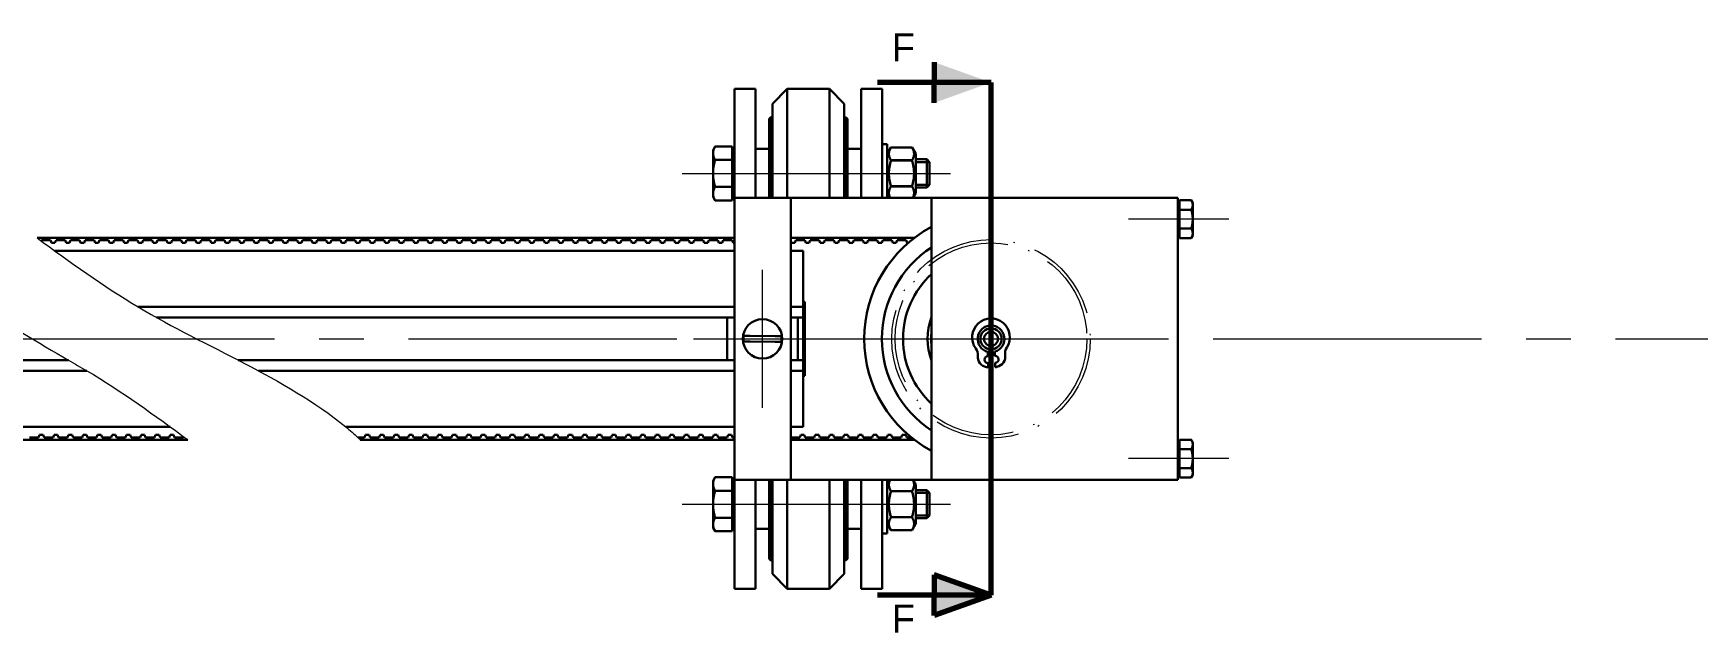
# Model space of a CAD drawing. Header units: millimetres. Extents: x 587 to 10361, y -8386 to 1488.
# Drawn here: x 7522.1 to 7640.3, y -6236.8 to -6194.2 of the extents above; entities that cross this region are included whole.
import ezdxf

# ---------------------------------------------------------------- set-up
doc = ezdxf.new("R2010")
doc.units = ezdxf.units.MM
doc.linetypes.add('ACAD_ISO10W100', pattern=[18, 12, -3, 0, -3])
doc.linetypes.add('CENTER2', pattern=[28.575, 19.05, -3.175, 3.175, -3.175])
for name, color, linetype, lineweight in [('Bgruba', 130, 'Continuous', 70), ('Cienka', 30, 'Continuous', 0), ('Gruba', 7, 'Continuous', 30), ('Przekrój', 50, 'Continuous', 15), ('Symetria', 210, 'ACAD_ISO10W100', 0), ('Widoczne (ISO)', 7, 'Continuous', 30), ('Wymiar', 3, 'Continuous', 20)]:
    doc.layers.add(name, color=color, linetype=linetype, lineweight=lineweight)

# ---------------------------------------------------------------- blocks, each defined once
blk = doc.blocks.new('*U382')
at = {"layer": 'Symetria', "color": 0, "linetype": 'CENTER2', "transparency": 16777216}
blk.add_line((-3.6, 0), (17.45, 0), dxfattribs=at)
blk = doc.blocks.new('*U383')
at = {"layer": 'Symetria', "color": 0, "linetype": 'CENTER2', "transparency": 16777216}
blk.add_line((-3.6, 0), (17.45, 0), dxfattribs=at)
blk = doc.blocks.new('*U398')
at = {"layer": 'Symetria', "color": 0, "linetype": 'CENTER2', "transparency": 16777216}
blk.add_line((3.562525, 0), (-3.562525, 0), dxfattribs=at)
blk = doc.blocks.new('*U399')
at = {"layer": 'Symetria', "color": 0, "linetype": 'CENTER2', "transparency": 16777216}
blk.add_line((3.562525, 0), (-3.562525, 0), dxfattribs=at)
blk = doc.blocks.new('*U401')
at = {"layer": 'Symetria', "color": 0, "linetype": 'CENTER2', "transparency": 16777216}
for p, q in [((0, 0.19), (0, 4.45)), ((-4.45, 0), (-0.19, 0)), ((0.19, 0), (4.45, 0)), ((0, -4.45), (0, -0.19))]:
    blk.add_line(p, q, dxfattribs=at)
at = {"layer": 'Symetria', "color": 0, "linetype": 'Continuous', "transparency": 16777216}
for p, q in [((-0.095, 0), (0.095, 0)), ((0, -0.095), (0, 0.095))]:
    blk.add_line(p, q, dxfattribs=at)
blk = doc.blocks.new('*U402')
at = {"layer": 'Symetria', "color": 0, "linetype": 'CENTER2', "transparency": 16777216}
for p, q in [((0, 0.28), (0, 4.9)), ((-4.9, 0), (-0.28, 0)), ((0.28, 0), (4.9, 0)), ((0, -4.9), (0, -0.28))]:
    blk.add_line(p, q, dxfattribs=at)
at = {"layer": 'Symetria', "color": 0, "linetype": 'Continuous', "transparency": 16777216}
for p, q in [((-0.14, 0), (0.14, 0)), ((0, -0.14), (0, 0.14))]:
    blk.add_line(p, q, dxfattribs=at)
blk = doc.blocks.new('*U403')
at = {"layer": 'Symetria', "color": 0, "linetype": 'CENTER2', "transparency": 16777216}
for p, q in [((0, 1.8), (0, 12.5)), ((-12.5, 0), (-1.8, 0)), ((1.8, 0), (12.5, 0)), ((0, -12.5), (0, -1.8))]:
    blk.add_line(p, q, dxfattribs=at)
at = {"layer": 'Symetria', "color": 0, "linetype": 'Continuous', "transparency": 16777216}
for p, q in [((-0.9, 0), (0.9, 0)), ((0, -0.9), (0, 0.9))]:
    blk.add_line(p, q, dxfattribs=at)
blk = doc.blocks.new('*U405')
at = {"layer": 'Symetria', "color": 0, "linetype": 'CENTER2', "transparency": 16777216}
blk.add_line((-61.11, 0), (305.38, 0), dxfattribs=at)

msp = doc.modelspace()

# ---------------------------------------------------------------- hatches: boundary and pattern name
at = {"layer": 'Bgruba'}
h = msp.add_hatch(color=256, dxfattribs=at)
h.dxf.hatch_style = 1
h.paths.add_polyline_path([(7586.089, -6199.171), (7589.621, -6197.907), (7589.621, -6197.728), (7586.089, -6197.728)])
h.paths.add_polyline_path([(7586.089, -6197.728), (7589.621, -6197.728), (7589.621, -6197.549), (7586.089, -6196.286)])
h.paths.add_polyline_path([(7589.621, -6197.728), (7590.121, -6197.728), (7589.621, -6197.549)])
h.paths.add_polyline_path([(7589.621, -6197.907), (7590.121, -6197.728), (7589.621, -6197.728)])
h = msp.add_hatch(color=256, dxfattribs=at)
h.dxf.hatch_style = 1
h.paths.add_polyline_path([(7586.089, -6235.568), (7589.621, -6234.304), (7589.621, -6234.125), (7586.089, -6234.125)])
h.paths.add_polyline_path([(7586.089, -6234.125), (7589.621, -6234.125), (7589.621, -6233.946), (7586.089, -6232.682)])
h.paths.add_polyline_path([(7589.621, -6234.125), (7590.121, -6234.125), (7589.621, -6233.946)])
h.paths.add_polyline_path([(7589.621, -6234.304), (7590.121, -6234.125), (7589.621, -6234.125)])

# ---------------------------------------------------------------- linework, layer by layer
for p, q in [((7586.089, -6196.286), (7586.089, -6197.728)), ((7590.121, -6197.728), (7582.056, -6197.728)), ((7586.089, -6199.171), (7586.089, -6197.728)), ((7590.121, -6234.125), (7590.121, -6197.728)), ((7590.121, -6234.125), (7586.089, -6232.682)), ((7586.089, -6232.682), (7586.089, -6234.125)), ((7590.121, -6234.125), (7582.056, -6234.125)), ((7590.121, -6234.125), (7586.089, -6235.568)), ((7586.089, -6235.568), (7586.089, -6234.125))]:
    msp.add_line(p, q, dxfattribs=at)
at = {"layer": 'Cienka'}
for p, q in [((7582.98, -6203.372), (7582.983, -6203.372)), ((7584.544, -6203.372), (7584.546, -6203.372)), ((7584.783, -6203.372), (7585.743, -6203.372)), ((7582.983, -6204.989), (7582.98, -6204.989)), ((7584.546, -6204.989), (7584.544, -6204.989)), ((7585.743, -6204.989), (7584.783, -6204.989)), ((7582.98, -6226.855), (7582.983, -6226.855)), ((7584.544, -6226.855), (7584.546, -6226.855)), ((7584.783, -6226.855), (7585.743, -6226.855)), ((7582.983, -6228.472), (7582.98, -6228.472)), ((7584.546, -6228.472), (7584.544, -6228.472)), ((7585.743, -6228.472), (7584.783, -6228.472))]:
    msp.add_line(p, q, dxfattribs=at)
at = {"layer": 'Gruba'}
for p, q in [((7571.892, -6198.185), (7571.892, -6205.927)), ((7571.892, -6198.185), (7573.392, -6198.185)), ((7573.392, -6198.185), (7573.392, -6205.927)), ((7574.592, -6199.235), (7575.642, -6198.185)), ((7575.642, -6198.185), (7578.642, -6198.185)), ((7575.642, -6205.927), (7575.642, -6198.185)), ((7579.692, -6199.235), (7578.642, -6198.185)), ((7578.642, -6205.927), (7578.642, -6198.185)), ((7580.892, -6198.185), (7580.892, -6205.927)), ((7580.892, -6198.185), (7582.392, -6198.185)), ((7582.392, -6198.185), (7582.392, -6205.927)), ((7574.592, -6205.927), (7574.592, -6199.235)), ((7579.692, -6205.927), (7579.692, -6199.235)), ((7574.367, -6200.31), (7574.492, -6200.185)), ((7574.367, -6205.927), (7574.367, -6200.31)), ((7574.592, -6200.185), (7574.492, -6200.185)), ((7574.492, -6205.927), (7574.492, -6200.185)), ((7579.692, -6200.185), (7579.792, -6200.185)), ((7579.917, -6200.31), (7579.792, -6200.185)), ((7579.792, -6205.927), (7579.792, -6200.185)), ((7579.917, -6205.927), (7579.917, -6200.31)), ((7573.392, -6202.435), (7574.367, -6202.435)), ((7574.367, -6205.927), (7574.367, -6202.435)), ((7579.917, -6202.435), (7580.892, -6202.435)), ((7582.392, -6202.111), (7582.743, -6202.111)), ((7582.743, -6202.111), (7582.743, -6204.185)), ((7582.743, -6202.8), (7583.012, -6202.336)), ((7582.743, -6202.8), (7583.012, -6202.336)), ((7582.743, -6202.8), (7582.743, -6202.8)), ((7582.743, -6205.56), (7582.743, -6202.8)), ((7584.513, -6202.333), (7583.013, -6202.333)), ((7584.513, -6202.333), (7583.013, -6202.333)), ((7584.783, -6202.8), (7584.515, -6202.336)), ((7584.783, -6202.8), (7584.515, -6202.336)), ((7584.783, -6205.56), (7584.783, -6202.8)), ((7584.783, -6202.8), (7584.783, -6205.56)), ((7584.513, -6203.252), (7583.013, -6203.252)), ((7584.513, -6203.261), (7583.013, -6203.261)), ((7584.783, -6203.18), (7585.552, -6203.18)), ((7584.783, -6203.18), (7585.552, -6203.18)), ((7585.743, -6203.372), (7584.783, -6203.372)), ((7585.743, -6203.372), (7585.552, -6203.18)), ((7585.743, -6203.372), (7585.552, -6203.18)), ((7585.552, -6203.18), (7585.552, -6205.18)), ((7585.743, -6204.989), (7585.743, -6203.372)), ((7585.743, -6203.372), (7585.743, -6204.989)), ((7582.743, -6205.927), (7582.743, -6204.185)), ((7584.513, -6205.099), (7583.013, -6205.099)), ((7584.513, -6205.109), (7583.013, -6205.109)), ((7584.783, -6204.989), (7585.743, -6204.989)), ((7584.783, -6205.18), (7585.552, -6205.18)), ((7585.552, -6205.18), (7584.783, -6205.18)), ((7585.743, -6204.989), (7585.552, -6205.18)), ((7585.743, -6204.989), (7585.552, -6205.18)), ((7571.892, -6205.927), (7575.892, -6205.927)), ((7571.892, -6205.927), (7571.892, -6225.927)), ((7575.892, -6205.927), (7585.892, -6205.927)), ((7575.892, -6225.927), (7575.892, -6205.927)), ((7582.743, -6205.56), (7582.955, -6205.927)), ((7582.743, -6205.56), (7582.955, -6205.927)), ((7582.743, -6205.57), (7582.743, -6205.57)), ((7584.783, -6205.56), (7584.572, -6205.927)), ((7584.783, -6205.56), (7584.572, -6205.927)), ((7585.892, -6225.927), (7585.892, -6205.927)), ((7603.392, -6205.927), (7585.892, -6205.927)), ((7603.392, -6225.927), (7603.392, -6205.927)), ((7571.892, -6208.759), (7522.363, -6208.758)), ((7584.677, -6208.76), (7575.892, -6208.76)), ((7522.659, -6208.975), (7522.681, -6208.915)), ((7522.681, -6208.915), (7523.322, -6208.915)), ((7523.322, -6208.915), (7523.394, -6209.113)), ((7523.394, -6209.113), (7523.639, -6209.113)), ((7523.626, -6209.677), (7571.892, -6209.677)), ((7523.639, -6209.113), (7523.711, -6208.915)), ((7523.711, -6208.915), (7524.352, -6208.915)), ((7524.352, -6208.915), (7524.424, -6209.113)), ((7524.424, -6209.113), (7524.67, -6209.113)), ((7524.67, -6209.113), (7524.741, -6208.915)), ((7524.741, -6208.915), (7525.383, -6208.915)), ((7525.383, -6208.915), (7525.454, -6209.113)), ((7525.454, -6209.113), (7525.7, -6209.113)), ((7525.7, -6209.113), (7525.772, -6208.915)), ((7525.772, -6208.915), (7526.413, -6208.915)), ((7526.413, -6208.915), (7526.485, -6209.113)), ((7526.485, -6209.113), (7526.73, -6209.113)), ((7526.73, -6209.113), (7526.802, -6208.915)), ((7526.802, -6208.915), (7527.443, -6208.915)), ((7527.443, -6208.915), (7527.515, -6209.113)), ((7527.515, -6209.113), (7527.76, -6209.113)), ((7527.76, -6209.113), (7527.832, -6208.915)), ((7527.832, -6208.915), (7528.473, -6208.915)), ((7528.473, -6208.915), (7528.545, -6209.113)), ((7528.545, -6209.113), (7528.79, -6209.113)), ((7528.79, -6209.113), (7528.862, -6208.915)), ((7528.862, -6208.915), (7529.503, -6208.915)), ((7529.503, -6208.915), (7529.575, -6209.113)), ((7529.575, -6209.113), (7529.82, -6209.113)), ((7529.82, -6209.113), (7529.892, -6208.915)), ((7529.892, -6208.915), (7530.534, -6208.915)), ((7530.534, -6208.915), (7530.605, -6209.113)), ((7530.605, -6209.113), (7530.851, -6209.113)), ((7530.851, -6209.113), (7530.923, -6208.915)), ((7530.923, -6208.915), (7531.564, -6208.915)), ((7531.564, -6208.915), (7531.636, -6209.113)), ((7531.636, -6209.113), (7531.881, -6209.113)), ((7531.881, -6209.113), (7531.953, -6208.915)), ((7531.953, -6208.915), (7532.594, -6208.915)), ((7532.594, -6208.915), (7532.666, -6209.113)), ((7532.666, -6209.113), (7532.911, -6209.113)), ((7532.911, -6209.113), (7532.983, -6208.915)), ((7532.983, -6208.915), (7533.624, -6208.916)), ((7533.624, -6208.916), (7533.696, -6209.113)), ((7533.696, -6209.113), (7533.941, -6209.113)), ((7533.941, -6209.113), (7534.013, -6208.916)), ((7534.013, -6208.916), (7534.654, -6208.916)), ((7534.654, -6208.916), (7534.726, -6209.113)), ((7534.726, -6209.113), (7534.971, -6209.113)), ((7534.971, -6209.113), (7535.043, -6208.916)), ((7535.043, -6208.916), (7535.684, -6208.916)), ((7535.684, -6208.916), (7535.756, -6209.113)), ((7535.756, -6209.113), (7536.002, -6209.113)), ((7536.002, -6209.113), (7536.073, -6208.916)), ((7536.073, -6208.916), (7536.715, -6208.916)), ((7536.715, -6208.916), (7536.786, -6209.113)), ((7536.786, -6209.113), (7537.032, -6209.113)), ((7537.032, -6209.113), (7537.104, -6208.916)), ((7537.104, -6208.916), (7537.745, -6208.916)), ((7537.745, -6208.916), (7537.817, -6209.113)), ((7537.817, -6209.113), (7538.062, -6209.113)), ((7538.062, -6209.113), (7538.134, -6208.916)), ((7538.134, -6208.916), (7538.775, -6208.916)), ((7538.775, -6208.916), (7538.847, -6209.113)), ((7538.847, -6209.113), (7539.092, -6209.113)), ((7539.092, -6209.113), (7539.164, -6208.916)), ((7539.164, -6208.916), (7539.805, -6208.916)), ((7539.805, -6208.916), (7539.877, -6209.113)), ((7539.877, -6209.113), (7540.122, -6209.113)), ((7540.122, -6209.113), (7540.194, -6208.916)), ((7540.194, -6208.916), (7540.835, -6208.916)), ((7540.835, -6208.916), (7540.907, -6209.113)), ((7540.907, -6209.113), (7541.152, -6209.113)), ((7541.152, -6209.113), (7541.224, -6208.916)), ((7541.224, -6208.916), (7541.865, -6208.916)), ((7541.865, -6208.916), (7541.937, -6209.113)), ((7541.937, -6209.113), (7542.183, -6209.113)), ((7542.183, -6209.113), (7542.255, -6208.916)), ((7542.255, -6208.916), (7542.896, -6208.916)), ((7542.896, -6208.916), (7542.968, -6209.113)), ((7542.968, -6209.113), (7543.213, -6209.113)), ((7543.213, -6209.113), (7543.285, -6208.916)), ((7543.285, -6208.916), (7543.926, -6208.916)), ((7543.926, -6208.916), (7543.998, -6209.113)), ((7543.998, -6209.113), (7544.243, -6209.113)), ((7544.243, -6209.113), (7544.315, -6208.916)), ((7544.315, -6208.916), (7544.956, -6208.916)), ((7544.956, -6208.916), (7545.028, -6209.113)), ((7545.028, -6209.113), (7545.273, -6209.113)), ((7545.273, -6209.113), (7545.345, -6208.916)), ((7545.345, -6208.916), (7545.986, -6208.916)), ((7545.986, -6208.916), (7546.058, -6209.113)), ((7546.058, -6209.113), (7546.303, -6209.113)), ((7546.303, -6209.113), (7546.375, -6208.916)), ((7546.375, -6208.916), (7547.016, -6208.916)), ((7547.016, -6208.916), (7547.088, -6209.113)), ((7547.088, -6209.113), (7547.334, -6209.113)), ((7547.334, -6209.113), (7547.405, -6208.916)), ((7547.405, -6208.916), (7548.047, -6208.916)), ((7548.047, -6208.916), (7548.118, -6209.113)), ((7548.118, -6209.113), (7548.364, -6209.113)), ((7548.364, -6209.113), (7548.436, -6208.916)), ((7548.436, -6208.916), (7549.077, -6208.916)), ((7549.077, -6208.916), (7549.149, -6209.113)), ((7549.149, -6209.113), (7549.394, -6209.113)), ((7549.394, -6209.113), (7549.466, -6208.916)), ((7549.466, -6208.916), (7550.107, -6208.916)), ((7550.107, -6208.916), (7550.179, -6209.113)), ((7550.179, -6209.113), (7550.424, -6209.113)), ((7550.424, -6209.113), (7550.496, -6208.916)), ((7550.496, -6208.916), (7551.137, -6208.916)), ((7551.137, -6208.916), (7551.209, -6209.113)), ((7551.209, -6209.113), (7551.454, -6209.113)), ((7551.454, -6209.113), (7551.526, -6208.916)), ((7551.526, -6208.916), (7552.167, -6208.916)), ((7552.167, -6208.916), (7552.239, -6209.113)), ((7552.239, -6209.113), (7552.484, -6209.113)), ((7552.484, -6209.113), (7552.556, -6208.916)), ((7552.556, -6208.916), (7553.197, -6208.916)), ((7553.197, -6208.916), (7553.269, -6209.113)), ((7553.269, -6209.113), (7553.515, -6209.113)), ((7553.515, -6209.113), (7553.586, -6208.916)), ((7553.586, -6208.916), (7554.228, -6208.916)), ((7554.228, -6208.916), (7554.3, -6209.113)), ((7554.3, -6209.113), (7554.545, -6209.113)), ((7554.545, -6209.113), (7554.617, -6208.916)), ((7554.617, -6208.916), (7555.258, -6208.916)), ((7555.258, -6208.916), (7555.33, -6209.113)), ((7555.33, -6209.113), (7555.575, -6209.113)), ((7555.575, -6209.113), (7555.647, -6208.916)), ((7555.647, -6208.916), (7556.288, -6208.916)), ((7556.288, -6208.916), (7556.36, -6209.113)), ((7556.36, -6209.113), (7556.605, -6209.113)), ((7556.605, -6209.113), (7556.677, -6208.916)), ((7556.677, -6208.916), (7557.318, -6208.916)), ((7557.318, -6208.916), (7557.39, -6209.114)), ((7557.39, -6209.114), (7557.635, -6209.114)), ((7557.635, -6209.114), (7557.707, -6208.916)), ((7557.707, -6208.916), (7558.348, -6208.916)), ((7558.348, -6208.916), (7558.42, -6209.114)), ((7558.42, -6209.114), (7558.666, -6209.114)), ((7558.666, -6209.114), (7558.737, -6208.916)), ((7558.737, -6208.916), (7559.379, -6208.916)), ((7559.379, -6208.916), (7559.45, -6209.114)), ((7559.45, -6209.114), (7559.696, -6209.114)), ((7559.696, -6209.114), (7559.768, -6208.916)), ((7559.768, -6208.916), (7560.409, -6208.916)), ((7560.409, -6208.916), (7560.481, -6209.114)), ((7560.481, -6209.114), (7560.726, -6209.114)), ((7560.726, -6209.114), (7560.798, -6208.916)), ((7560.798, -6208.916), (7561.439, -6208.916)), ((7561.439, -6208.916), (7561.511, -6209.114)), ((7561.511, -6209.114), (7561.756, -6209.114)), ((7561.756, -6209.114), (7561.828, -6208.916)), ((7561.828, -6208.916), (7562.469, -6208.916)), ((7562.469, -6208.916), (7562.541, -6209.114)), ((7562.541, -6209.114), (7562.786, -6209.114)), ((7562.786, -6209.114), (7562.858, -6208.916)), ((7562.858, -6208.916), (7563.499, -6208.916)), ((7563.499, -6208.916), (7563.571, -6209.114)), ((7563.571, -6209.114), (7563.816, -6209.114)), ((7563.816, -6209.114), (7563.888, -6208.916)), ((7563.888, -6208.916), (7564.529, -6208.916)), ((7564.529, -6208.916), (7564.601, -6209.114)), ((7564.601, -6209.114), (7564.847, -6209.114)), ((7564.847, -6209.114), (7564.918, -6208.916)), ((7564.918, -6208.916), (7565.56, -6208.916)), ((7565.56, -6208.916), (7565.632, -6209.114)), ((7565.632, -6209.114), (7565.877, -6209.114)), ((7565.877, -6209.114), (7565.949, -6208.916)), ((7565.949, -6208.916), (7566.59, -6208.916)), ((7566.59, -6208.916), (7566.662, -6209.114)), ((7566.662, -6209.114), (7566.907, -6209.114)), ((7566.907, -6209.114), (7566.979, -6208.916)), ((7566.979, -6208.916), (7567.62, -6208.916)), ((7567.62, -6208.916), (7567.692, -6209.114)), ((7567.692, -6209.114), (7567.937, -6209.114)), ((7567.937, -6209.114), (7568.009, -6208.916)), ((7568.009, -6208.916), (7568.65, -6208.916)), ((7568.65, -6208.916), (7568.722, -6209.114)), ((7568.722, -6209.114), (7568.967, -6209.114)), ((7568.967, -6209.114), (7569.039, -6208.916)), ((7569.039, -6208.916), (7569.68, -6208.916)), ((7569.68, -6208.916), (7569.752, -6209.114)), ((7569.752, -6209.114), (7569.997, -6209.114)), ((7569.997, -6209.114), (7570.069, -6208.916)), ((7570.069, -6208.916), (7570.711, -6208.916)), ((7570.711, -6208.916), (7570.782, -6209.114)), ((7570.782, -6209.114), (7571.028, -6209.114)), ((7571.028, -6209.114), (7571.1, -6208.916)), ((7571.1, -6208.916), (7571.741, -6208.916)), ((7571.741, -6208.916), (7571.813, -6209.114)), ((7571.813, -6209.114), (7571.892, -6209.114)), ((7575.892, -6209.002), (7575.933, -6209.114)), ((7575.892, -6209.677), (7576.772, -6209.677)), ((7575.933, -6209.114), (7576.179, -6209.114)), ((7576.179, -6209.114), (7576.25, -6208.916)), ((7576.25, -6208.916), (7576.892, -6208.916)), ((7576.772, -6209.677), (7576.772, -6213.664)), ((7576.892, -6208.916), (7576.964, -6209.114)), ((7576.964, -6209.114), (7577.209, -6209.114)), ((7577.209, -6209.114), (7577.281, -6208.916)), ((7577.281, -6208.916), (7577.922, -6208.916)), ((7577.922, -6208.916), (7577.994, -6209.114)), ((7577.994, -6209.114), (7578.239, -6209.114)), ((7578.239, -6209.114), (7578.311, -6208.916)), ((7578.311, -6208.916), (7578.952, -6208.916)), ((7578.952, -6208.916), (7579.024, -6209.114)), ((7579.024, -6209.114), (7579.269, -6209.114)), ((7579.269, -6209.114), (7579.341, -6208.916)), ((7579.341, -6208.916), (7579.982, -6208.916)), ((7579.982, -6208.916), (7580.054, -6209.114)), ((7580.054, -6209.114), (7580.299, -6209.114)), ((7580.299, -6209.114), (7580.371, -6208.916)), ((7580.371, -6208.916), (7581.012, -6208.916)), ((7581.012, -6208.916), (7581.084, -6209.114)), ((7581.084, -6209.114), (7581.329, -6209.114)), ((7581.329, -6209.114), (7581.401, -6208.916)), ((7581.401, -6208.916), (7582.043, -6208.916)), ((7582.043, -6208.916), (7582.114, -6209.114)), ((7582.114, -6209.114), (7582.36, -6209.114)), ((7582.36, -6209.114), (7582.432, -6208.916)), ((7582.432, -6208.916), (7583.073, -6208.917)), ((7583.073, -6208.917), (7583.145, -6209.114)), ((7583.145, -6209.114), (7583.39, -6209.114)), ((7583.39, -6209.114), (7583.462, -6208.917)), ((7583.462, -6208.917), (7584.103, -6208.917)), ((7584.103, -6208.917), (7584.175, -6209.114)), ((7584.175, -6209.114), (7584.24, -6209.114)), ((7576.772, -6213.302), (7576.892, -6213.302)), ((7576.892, -6213.302), (7576.892, -6213.802)), ((7571.892, -6213.664), (7529.554, -6213.664)), ((7530.853, -6214.414), (7571.892, -6214.414)), ((7571.392, -6217.439), (7571.392, -6214.414)), ((7576.772, -6213.664), (7575.892, -6213.664)), ((7575.892, -6214.414), (7576.772, -6214.414)), ((7576.393, -6217.439), (7576.393, -6214.414)), ((7576.772, -6214.414), (7576.772, -6213.664)), ((7576.772, -6213.802), (7576.892, -6213.802)), ((7576.772, -6214.414), (7576.772, -6217.439)), ((7576.892, -6213.802), (7576.892, -6218.052)), ((7572.562, -6215.712), (7573.008, -6215.717)), ((7573.008, -6215.717), (7574.781, -6215.736)), ((7574.781, -6215.736), (7575.227, -6215.741)), ((7573.004, -6216.117), (7572.558, -6216.112)), ((7574.777, -6216.136), (7573.004, -6216.117)), ((7575.223, -6216.141), (7574.777, -6216.136)), ((7589.896, -6216.85), (7589.904, -6217.149)), ((7590.404, -6217.136), (7590.396, -6216.836)), ((7464.537, -6218.189), (7525.898, -6218.189)), ((7524.599, -6217.439), (7465.287, -6217.439)), ((7571.892, -6217.439), (7536.658, -6217.439)), ((7538.083, -6218.189), (7571.892, -6218.189)), ((7576.772, -6217.439), (7575.892, -6217.439)), ((7575.892, -6218.189), (7576.772, -6218.189)), ((7576.772, -6218.189), (7576.772, -6217.439)), ((7576.772, -6218.052), (7576.892, -6218.052)), ((7576.772, -6218.189), (7576.772, -6222.177)), ((7576.892, -6218.052), (7576.892, -6218.552)), ((7589.917, -6217.649), (7589.925, -6217.949)), ((7590.425, -6217.936), (7590.417, -6217.636)), ((7576.772, -6218.552), (7576.892, -6218.552)), ((7462.8, -6222.177), (7531.829, -6222.177)), ((7522.473, -6222.928), (7521.832, -6222.928)), ((7522.545, -6222.73), (7522.473, -6222.928)), ((7522.79, -6222.73), (7522.545, -6222.73)), ((7522.862, -6222.928), (7522.79, -6222.73)), ((7523.503, -6222.928), (7522.862, -6222.928)), ((7523.575, -6222.73), (7523.503, -6222.928)), ((7523.82, -6222.73), (7523.575, -6222.73)), ((7523.892, -6222.928), (7523.82, -6222.73)), ((7524.534, -6222.928), (7523.892, -6222.928)), ((7524.605, -6222.73), (7524.534, -6222.928)), ((7524.851, -6222.73), (7524.605, -6222.73)), ((7524.923, -6222.928), (7524.851, -6222.73)), ((7525.564, -6222.928), (7524.923, -6222.928)), ((7525.636, -6222.73), (7525.564, -6222.928)), ((7525.881, -6222.73), (7525.636, -6222.73)), ((7525.953, -6222.928), (7525.881, -6222.73)), ((7526.594, -6222.928), (7525.953, -6222.928)), ((7526.666, -6222.73), (7526.594, -6222.928)), ((7526.911, -6222.73), (7526.666, -6222.73)), ((7526.983, -6222.928), (7526.911, -6222.73)), ((7527.624, -6222.928), (7526.983, -6222.928)), ((7527.696, -6222.73), (7527.624, -6222.928)), ((7527.941, -6222.73), (7527.696, -6222.73)), ((7528.013, -6222.928), (7527.941, -6222.73)), ((7528.654, -6222.928), (7528.013, -6222.928)), ((7528.726, -6222.73), (7528.654, -6222.928)), ((7528.971, -6222.73), (7528.726, -6222.73)), ((7529.043, -6222.928), (7528.971, -6222.73)), ((7529.684, -6222.928), (7529.043, -6222.928)), ((7529.756, -6222.731), (7529.684, -6222.928)), ((7530.002, -6222.731), (7529.756, -6222.731)), ((7530.073, -6222.928), (7530.002, -6222.731)), ((7530.715, -6222.928), (7530.073, -6222.928)), ((7530.787, -6222.731), (7530.715, -6222.928)), ((7531.032, -6222.731), (7530.787, -6222.731)), ((7531.104, -6222.928), (7531.032, -6222.731)), ((7531.745, -6222.928), (7531.104, -6222.928)), ((7531.817, -6222.731), (7531.745, -6222.928)), ((7532.062, -6222.731), (7531.817, -6222.731)), ((7532.134, -6222.928), (7532.062, -6222.731)), ((7532.775, -6222.928), (7532.134, -6222.928)), ((7532.792, -6222.88), (7532.775, -6222.928)), ((7544.298, -6222.177), (7571.892, -6222.177)), ((7545.629, -6222.936), (7545.165, -6222.936)), ((7545.7, -6222.738), (7545.629, -6222.936)), ((7545.946, -6222.738), (7545.7, -6222.738)), ((7546.018, -6222.936), (7545.946, -6222.738)), ((7546.659, -6222.936), (7546.018, -6222.936)), ((7546.731, -6222.738), (7546.659, -6222.936)), ((7546.976, -6222.738), (7546.731, -6222.738)), ((7547.048, -6222.936), (7546.976, -6222.738)), ((7547.689, -6222.936), (7547.048, -6222.936)), ((7547.761, -6222.738), (7547.689, -6222.936)), ((7548.006, -6222.738), (7547.761, -6222.738)), ((7548.078, -6222.936), (7548.006, -6222.738)), ((7548.719, -6222.936), (7548.078, -6222.936)), ((7548.791, -6222.738), (7548.719, -6222.936)), ((7549.036, -6222.738), (7548.791, -6222.738)), ((7549.108, -6222.936), (7549.036, -6222.738)), ((7549.749, -6222.936), (7549.108, -6222.936)), ((7549.821, -6222.738), (7549.749, -6222.936)), ((7550.066, -6222.738), (7549.821, -6222.738)), ((7550.138, -6222.936), (7550.066, -6222.738)), ((7550.779, -6222.936), (7550.138, -6222.936)), ((7550.851, -6222.738), (7550.779, -6222.936)), ((7551.097, -6222.738), (7550.851, -6222.738)), ((7551.168, -6222.936), (7551.097, -6222.738)), ((7551.81, -6222.936), (7551.168, -6222.936)), ((7551.882, -6222.738), (7551.81, -6222.936)), ((7552.127, -6222.738), (7551.882, -6222.738)), ((7552.199, -6222.936), (7552.127, -6222.738)), ((7552.84, -6222.936), (7552.199, -6222.936)), ((7552.912, -6222.738), (7552.84, -6222.936)), ((7553.157, -6222.738), (7552.912, -6222.738)), ((7553.229, -6222.936), (7553.157, -6222.738)), ((7553.87, -6222.936), (7553.229, -6222.936)), ((7553.942, -6222.738), (7553.87, -6222.936)), ((7554.187, -6222.738), (7553.942, -6222.738)), ((7554.259, -6222.936), (7554.187, -6222.738)), ((7554.9, -6222.936), (7554.259, -6222.936)), ((7554.972, -6222.738), (7554.9, -6222.936)), ((7555.217, -6222.738), (7554.972, -6222.738)), ((7555.289, -6222.936), (7555.217, -6222.738)), ((7555.93, -6222.936), (7555.289, -6222.936)), ((7556.002, -6222.738), (7555.93, -6222.936)), ((7556.248, -6222.738), (7556.002, -6222.738)), ((7556.319, -6222.936), (7556.248, -6222.738)), ((7556.961, -6222.936), (7556.319, -6222.936)), ((7557.032, -6222.739), (7556.961, -6222.936)), ((7557.278, -6222.739), (7557.032, -6222.739)), ((7557.35, -6222.936), (7557.278, -6222.739)), ((7557.991, -6222.936), (7557.35, -6222.936)), ((7558.063, -6222.739), (7557.991, -6222.936)), ((7558.308, -6222.739), (7558.063, -6222.739)), ((7558.38, -6222.936), (7558.308, -6222.739)), ((7559.021, -6222.936), (7558.38, -6222.936)), ((7559.093, -6222.739), (7559.021, -6222.936)), ((7559.338, -6222.739), (7559.093, -6222.739)), ((7559.41, -6222.936), (7559.338, -6222.739)), ((7560.051, -6222.936), (7559.41, -6222.936)), ((7560.123, -6222.739), (7560.051, -6222.936)), ((7560.368, -6222.739), (7560.123, -6222.739)), ((7560.44, -6222.936), (7560.368, -6222.739)), ((7561.081, -6222.936), (7560.44, -6222.936)), ((7561.153, -6222.739), (7561.081, -6222.936)), ((7561.398, -6222.739), (7561.153, -6222.739)), ((7561.47, -6222.936), (7561.398, -6222.739)), ((7562.111, -6222.936), (7561.47, -6222.936)), ((7562.183, -6222.739), (7562.111, -6222.936)), ((7562.429, -6222.739), (7562.183, -6222.739)), ((7562.5, -6222.936), (7562.429, -6222.739)), ((7563.142, -6222.936), (7562.5, -6222.936)), ((7563.214, -6222.739), (7563.142, -6222.936)), ((7563.459, -6222.739), (7563.214, -6222.739)), ((7563.335, -6222.913), (7563.337, -6222.913)), ((7563.531, -6222.936), (7563.459, -6222.739)), ((7564.172, -6222.936), (7563.531, -6222.936)), ((7564.244, -6222.739), (7564.172, -6222.936)), ((7564.489, -6222.739), (7564.244, -6222.739)), ((7564.561, -6222.936), (7564.489, -6222.739)), ((7565.202, -6222.936), (7564.561, -6222.936)), ((7565.274, -6222.739), (7565.202, -6222.936)), ((7565.519, -6222.739), (7565.274, -6222.739)), ((7565.591, -6222.936), (7565.519, -6222.739)), ((7566.232, -6222.936), (7565.591, -6222.936)), ((7566.304, -6222.739), (7566.232, -6222.936)), ((7566.549, -6222.739), (7566.304, -6222.739)), ((7566.621, -6222.936), (7566.549, -6222.739)), ((7567.262, -6222.936), (7566.621, -6222.936)), ((7567.334, -6222.739), (7567.262, -6222.936)), ((7567.58, -6222.739), (7567.334, -6222.739)), ((7567.651, -6222.936), (7567.58, -6222.739)), ((7568.293, -6222.936), (7567.651, -6222.936)), ((7568.364, -6222.739), (7568.293, -6222.936)), ((7568.61, -6222.739), (7568.364, -6222.739)), ((7568.682, -6222.936), (7568.61, -6222.739)), ((7569.323, -6222.936), (7568.682, -6222.936)), ((7569.395, -6222.739), (7569.323, -6222.936)), ((7569.64, -6222.739), (7569.395, -6222.739)), ((7569.712, -6222.936), (7569.64, -6222.739)), ((7570.353, -6222.936), (7569.712, -6222.936)), ((7570.425, -6222.739), (7570.353, -6222.936)), ((7570.67, -6222.739), (7570.425, -6222.739)), ((7570.742, -6222.936), (7570.67, -6222.739)), ((7571.383, -6222.936), (7570.742, -6222.936)), ((7571.455, -6222.739), (7571.383, -6222.936)), ((7571.7, -6222.739), (7571.455, -6222.739)), ((7571.772, -6222.936), (7571.7, -6222.739)), ((7571.892, -6222.936), (7571.772, -6222.936)), ((7575.892, -6222.177), (7576.772, -6222.177)), ((7575.893, -6222.936), (7575.892, -6222.935)), ((7576.534, -6222.936), (7575.893, -6222.936)), ((7576.606, -6222.739), (7576.534, -6222.936)), ((7576.851, -6222.739), (7576.606, -6222.739)), ((7576.923, -6222.936), (7576.851, -6222.739)), ((7577.564, -6222.936), (7576.923, -6222.936)), ((7577.636, -6222.739), (7577.564, -6222.936)), ((7577.881, -6222.739), (7577.636, -6222.739)), ((7577.953, -6222.936), (7577.881, -6222.739)), ((7578.594, -6222.936), (7577.953, -6222.936)), ((7578.666, -6222.739), (7578.594, -6222.936)), ((7578.911, -6222.739), (7578.666, -6222.739)), ((7578.983, -6222.936), (7578.911, -6222.739)), ((7579.625, -6222.937), (7578.983, -6222.936)), ((7579.696, -6222.739), (7579.625, -6222.937)), ((7579.942, -6222.739), (7579.696, -6222.739)), ((7580.014, -6222.937), (7579.942, -6222.739)), ((7580.655, -6222.937), (7580.014, -6222.937)), ((7580.727, -6222.739), (7580.655, -6222.937)), ((7580.972, -6222.739), (7580.727, -6222.739)), ((7581.044, -6222.937), (7580.972, -6222.739)), ((7581.685, -6222.937), (7581.044, -6222.937)), ((7581.757, -6222.739), (7581.685, -6222.937)), ((7582.002, -6222.739), (7581.757, -6222.739)), ((7582.074, -6222.937), (7582.002, -6222.739)), ((7582.715, -6222.937), (7582.074, -6222.937)), ((7582.787, -6222.739), (7582.715, -6222.937)), ((7583.032, -6222.739), (7582.787, -6222.739)), ((7583.104, -6222.937), (7583.032, -6222.739)), ((7583.745, -6222.937), (7583.104, -6222.937)), ((7583.817, -6222.739), (7583.745, -6222.937)), ((7584.062, -6222.739), (7583.817, -6222.739)), ((7584.134, -6222.937), (7584.062, -6222.739)), ((7584.476, -6222.937), (7584.134, -6222.937)), ((7462.8, -6223.084), (7533.072, -6223.085)), ((7545.322, -6223.093), (7571.892, -6223.093)), ((7575.892, -6223.093), (7584.677, -6223.093)), ((7571.892, -6225.927), (7571.892, -6233.668)), ((7571.892, -6225.927), (7575.892, -6225.927)), ((7573.392, -6225.927), (7573.392, -6233.668)), ((7574.367, -6229.418), (7574.367, -6225.927)), ((7574.367, -6231.543), (7574.367, -6225.927)), ((7574.492, -6231.668), (7574.492, -6225.927)), ((7574.592, -6232.618), (7574.592, -6225.927)), ((7575.642, -6233.668), (7575.642, -6225.927)), ((7575.892, -6225.927), (7585.892, -6225.927)), ((7578.642, -6233.668), (7578.642, -6225.927)), ((7579.692, -6232.618), (7579.692, -6225.927)), ((7579.792, -6231.668), (7579.792, -6225.927)), ((7579.917, -6231.543), (7579.917, -6225.927)), ((7580.892, -6225.927), (7580.892, -6233.668)), ((7582.392, -6225.927), (7582.392, -6233.668)), ((7582.743, -6226.284), (7582.949, -6225.927)), ((7582.743, -6226.284), (7582.949, -6225.927)), ((7582.743, -6225.927), (7582.743, -6227.668)), ((7582.743, -6226.284), (7582.743, -6226.284)), ((7582.743, -6229.044), (7582.743, -6226.284)), ((7584.783, -6226.284), (7584.577, -6225.927)), ((7584.783, -6226.284), (7584.577, -6225.927)), ((7584.783, -6229.044), (7584.783, -6226.284)), ((7584.783, -6226.284), (7584.783, -6229.044)), ((7603.392, -6225.927), (7585.892, -6225.927)), ((7582.743, -6229.742), (7582.743, -6227.668)), ((7584.513, -6226.735), (7583.013, -6226.735)), ((7584.513, -6226.745), (7583.013, -6226.745)), ((7584.783, -6226.664), (7585.552, -6226.664)), ((7584.783, -6226.664), (7585.552, -6226.664)), ((7585.743, -6226.855), (7584.783, -6226.855)), ((7585.743, -6226.855), (7585.552, -6226.664)), ((7585.743, -6226.855), (7585.552, -6226.664)), ((7585.552, -6226.664), (7585.552, -6228.664)), ((7585.743, -6228.472), (7585.743, -6226.855)), ((7585.743, -6226.855), (7585.743, -6228.472)), ((7584.513, -6228.583), (7583.013, -6228.583)), ((7584.513, -6228.592), (7583.013, -6228.592)), ((7584.783, -6228.472), (7585.743, -6228.472)), ((7584.783, -6228.664), (7585.552, -6228.664)), ((7585.552, -6228.664), (7584.783, -6228.664)), ((7585.743, -6228.472), (7585.552, -6228.664)), ((7585.743, -6228.472), (7585.552, -6228.664)), ((7573.392, -6229.418), (7574.367, -6229.418)), ((7579.917, -6229.418), (7580.892, -6229.418)), ((7582.392, -6229.742), (7582.743, -6229.742)), ((7582.743, -6229.044), (7583.012, -6229.508)), ((7582.743, -6229.044), (7583.012, -6229.508)), ((7582.743, -6229.053), (7582.743, -6229.053)), ((7584.513, -6229.511), (7583.013, -6229.511)), ((7584.513, -6229.511), (7583.013, -6229.511)), ((7584.783, -6229.044), (7584.515, -6229.508)), ((7584.783, -6229.044), (7584.515, -6229.508)), ((7574.367, -6231.543), (7574.492, -6231.668)), ((7574.592, -6231.668), (7574.492, -6231.668)), ((7579.692, -6231.668), (7579.792, -6231.668)), ((7579.917, -6231.543), (7579.792, -6231.668)), ((7571.892, -6233.668), (7573.392, -6233.668)), ((7574.592, -6232.618), (7575.642, -6233.668)), ((7575.642, -6233.668), (7578.642, -6233.668)), ((7579.692, -6232.618), (7578.642, -6233.668)), ((7580.892, -6233.668), (7582.392, -6233.668))]:
    msp.add_line(p, q, dxfattribs=at)
for centre, radius in [((7573.892, -6215.927), 1.4), ((7590.121, -6215.927), 0.75), ((7590.121, -6215.927), 0.5)]:
    msp.add_circle(centre, radius, dxfattribs=at)
for centre, radius, start, end in [((7590.121, -6215.927), 9, 118.0238, 241.9762), ((7590.121, -6215.927), 7.75, 123.06695, 236.93305), ((7590.121, -6215.927), 6.25, 132.57596, 227.42404), ((7590.121, -6215.927), 4.5, 159.99731, 200.00269), ((7590.118, -6215.814), 1.337, 327.02951, 216.05365), ((7573.892, -6215.927), 1.348, 170.84932, 187.91838), ((7573.892, -6215.927), 1.348, 350.84932, 7.91838), ((7590.121, -6215.927), 4.25, 174.24035, 185.75965), ((7590.121, -6215.927), 0.95, 286.7991, 256.28406), ((7588.43, -6217.043), 0.75, 354.24523, 36.05365), ((7589.923, -6217.193), 0.75, 174.24523, 261.10325), ((7590.121, -6215.927), 1, 257.06407, 286.01909), ((7590.387, -6217.181), 0.75, 281.97991, 8.83793), ((7591.869, -6216.95), 0.75, 147.02951, 188.83793), ((7589.911, -6217.399), 0.25, 91.54158, 271.54158), ((7590.121, -6215.927), 2.032, 261.10325, 264.47433), ((7590.41, -6217.386), 0.25, 271.54158, 91.54158), ((7590.121, -6215.927), 2.032, 278.60884, 281.97991)]:
    msp.add_arc(centre, radius, start, end, dxfattribs=at)
for points, weights in [([(7583.013, -6202.333), (7582.747, -6202.792), (7583.013, -6203.252)], [1, 1.15470053838, 1]), ([(7583.013, -6203.261), (7582.747, -6202.797), (7583.013, -6202.333)], [1, 1.15470053838, 1]), ([(7583.013, -6202.333), (7583.012, -6202.334), (7583.012, -6202.336)], [1, 1.0004584973, 1.00091427683]), ([(7584.513, -6203.252), (7584.78, -6202.792), (7584.513, -6202.333)], [1, 1.15470053838, 1]), ([(7584.513, -6202.333), (7584.78, -6202.797), (7584.513, -6203.261)], [1, 1.15470053838, 1]), ([(7584.515, -6202.336), (7584.514, -6202.334), (7584.513, -6202.333)], [1.00091427683, 1.0004584973, 1]), ([(7583.013, -6203.252), (7582.747, -6204.176), (7583.013, -6205.099)], [1, 1.15470053838, 1]), ([(7583.013, -6205.109), (7582.747, -6204.185), (7583.013, -6203.261)], [1, 1.15470053838, 1]), ([(7584.513, -6205.099), (7584.78, -6204.176), (7584.513, -6203.252)], [1, 1.15470053838, 1]), ([(7584.513, -6203.261), (7584.78, -6204.185), (7584.513, -6205.109)], [1, 1.15470053838, 1]), ([(7583.013, -6205.099), (7582.77, -6205.524), (7582.96, -6205.927)], [1, 1.13950675207, 1.02740308214]), ([(7582.96, -6205.927), (7582.77, -6205.528), (7583.013, -6205.109)], [1.02766464508, 1.1393437882, 1]), ([(7584.567, -6205.927), (7584.757, -6205.524), (7584.513, -6205.099)], [1.0274030821, 1.13950675209, 1]), ([(7584.513, -6205.109), (7584.757, -6205.528), (7584.567, -6205.927)], [1, 1.13934378822, 1.02766464505]), ([(7582.955, -6225.927), (7582.772, -6226.32), (7583.013, -6226.735)], [1.03004091389, 1.13784317264, 1]), ([(7583.013, -6226.745), (7582.772, -6226.324), (7582.956, -6225.927)], [1, 1.13802261178, 1.02975983163]), ([(7584.513, -6226.735), (7584.755, -6226.32), (7584.572, -6225.927)], [1, 1.13784317262, 1.03004091392]), ([(7584.571, -6225.927), (7584.755, -6226.324), (7584.513, -6226.745)], [1.02975983166, 1.13802261176, 1]), ([(7583.013, -6226.735), (7582.747, -6227.659), (7583.013, -6228.583)], [1, 1.15470053838, 1]), ([(7583.013, -6228.592), (7582.747, -6227.668), (7583.013, -6226.745)], [1, 1.15470053838, 1]), ([(7584.513, -6228.583), (7584.78, -6227.659), (7584.513, -6226.735)], [1, 1.15470053838, 1]), ([(7584.513, -6226.745), (7584.78, -6227.668), (7584.513, -6228.592)], [1, 1.15470053838, 1]), ([(7583.013, -6228.583), (7582.747, -6229.047), (7583.013, -6229.511)], [1, 1.15470053838, 1]), ([(7583.013, -6229.511), (7582.747, -6229.052), (7583.013, -6228.592)], [1, 1.15470053838, 1]), ([(7584.513, -6229.511), (7584.78, -6229.047), (7584.513, -6228.583)], [1, 1.15470053838, 1]), ([(7584.513, -6228.592), (7584.78, -6229.052), (7584.513, -6229.511)], [1, 1.15470053838, 1]), ([(7583.013, -6229.511), (7583.012, -6229.51), (7583.012, -6229.508)], [1, 1.0004584973, 1.00091427683]), ([(7584.515, -6229.508), (7584.514, -6229.51), (7584.513, -6229.511)], [1.00091427683, 1.0004584973, 1])]:
    msp.add_rational_spline(points, weights, degree=2, dxfattribs=at)
at = {"layer": 'Przekrój'}
for points in [[(7510.113, -6208.751), (7511.154, -6209.677), (7518.06, -6213.664), (7524.599, -6217.439), (7525.898, -6218.189), (7533.072, -6223.085)], [(7522.363, -6208.758), (7529.554, -6213.664), (7544.298, -6222.177), (7545.165, -6222.936), (7545.322, -6223.093)]]:
    msp.add_spline(points, degree=3, dxfattribs=at)
at = {"layer": 'Symetria', "ltscale": 0.5}
for radius in [7.047, 6.814]:
    msp.add_circle((7590.121, -6215.927), radius, dxfattribs=at)
at = {"layer": 'Widoczne (ISO)'}
for p, q in [((7570.379, -6202.52), (7570.527, -6202.262)), ((7570.379, -6202.743), (7570.379, -6202.52)), ((7570.379, -6204.185), (7570.379, -6202.743)), ((7571.741, -6202.262), (7570.527, -6202.262)), ((7571.741, -6203.224), (7571.741, -6202.262)), ((7571.741, -6202.732), (7571.892, -6202.732)), ((7571.741, -6203.224), (7570.527, -6203.224)), ((7571.741, -6205.146), (7571.741, -6203.224)), ((7570.379, -6205.627), (7570.379, -6204.185)), ((7571.741, -6205.146), (7570.527, -6205.146)), ((7571.741, -6206.108), (7571.741, -6205.146)), ((7570.379, -6205.85), (7570.379, -6205.627)), ((7570.379, -6205.85), (7570.527, -6206.108)), ((7571.741, -6206.108), (7570.527, -6206.108)), ((7571.741, -6205.638), (7571.892, -6205.638)), ((7603.498, -6206.413), (7603.392, -6206.413)), ((7603.498, -6206.086), (7604.345, -6206.086)), ((7603.498, -6206.756), (7603.498, -6206.086)), ((7604.448, -6206.265), (7604.345, -6206.086)), ((7604.448, -6206.421), (7604.448, -6206.265)), ((7604.448, -6207.427), (7604.448, -6206.421)), ((7603.498, -6206.756), (7604.345, -6206.756)), ((7603.498, -6208.097), (7603.498, -6206.756)), ((7604.448, -6208.433), (7604.448, -6207.427)), ((7603.498, -6208.44), (7603.392, -6208.44)), ((7603.498, -6208.097), (7604.345, -6208.097)), ((7603.498, -6208.768), (7603.498, -6208.097)), ((7603.498, -6208.768), (7604.345, -6208.768)), ((7604.448, -6208.588), (7604.345, -6208.768)), ((7604.448, -6208.588), (7604.448, -6208.433)), ((7603.498, -6223.413), (7603.392, -6223.413)), ((7603.498, -6223.086), (7603.498, -6223.756)), ((7603.498, -6223.086), (7604.345, -6223.086)), ((7603.498, -6223.756), (7604.345, -6223.756)), ((7603.498, -6223.756), (7603.498, -6225.097)), ((7604.448, -6223.265), (7604.345, -6223.086)), ((7604.448, -6223.265), (7604.448, -6223.421)), ((7604.448, -6223.421), (7604.448, -6224.427)), ((7603.498, -6225.097), (7604.345, -6225.097)), ((7603.498, -6225.097), (7603.498, -6225.768)), ((7604.448, -6224.427), (7604.448, -6225.433)), ((7570.379, -6226.003), (7570.527, -6225.745)), ((7570.379, -6226.226), (7570.379, -6226.003)), ((7570.379, -6227.668), (7570.379, -6226.226)), ((7571.741, -6225.745), (7570.527, -6225.745)), ((7571.741, -6226.707), (7571.741, -6225.745)), ((7571.741, -6226.215), (7571.892, -6226.215)), ((7603.498, -6225.44), (7603.392, -6225.44)), ((7603.498, -6225.768), (7604.345, -6225.768)), ((7604.448, -6225.588), (7604.345, -6225.768)), ((7604.448, -6225.433), (7604.448, -6225.588)), ((7570.379, -6229.11), (7570.379, -6227.668)), ((7571.741, -6226.707), (7570.527, -6226.707)), ((7571.741, -6228.63), (7571.741, -6226.707)), ((7571.741, -6228.63), (7570.527, -6228.63)), ((7571.741, -6229.591), (7571.741, -6228.63)), ((7570.379, -6229.334), (7570.379, -6229.11)), ((7570.379, -6229.334), (7570.527, -6229.591)), ((7571.741, -6229.591), (7570.527, -6229.591)), ((7571.741, -6229.122), (7571.892, -6229.122))]:
    msp.add_line(p, q, dxfattribs=at)
for points in [[(7570.379, -6202.743), (7570.379, -6202.52), (7570.527, -6202.262)], [(7570.527, -6203.224), (7570.379, -6202.966), (7570.379, -6202.743)], [(7570.379, -6204.185), (7570.379, -6203.739), (7570.527, -6203.224)], [(7570.527, -6205.146), (7570.379, -6204.631), (7570.379, -6204.185)], [(7570.379, -6205.627), (7570.379, -6205.404), (7570.527, -6205.146)], [(7570.527, -6206.108), (7570.379, -6205.85), (7570.379, -6205.627)], [(7604.448, -6206.421), (7604.448, -6206.265), (7604.345, -6206.086)], [(7604.345, -6206.756), (7604.448, -6206.576), (7604.448, -6206.421)], [(7604.448, -6207.427), (7604.448, -6207.115), (7604.345, -6206.756)], [(7604.345, -6208.097), (7604.448, -6207.738), (7604.448, -6207.427)], [(7604.448, -6208.433), (7604.448, -6208.277), (7604.345, -6208.097)], [(7604.345, -6208.768), (7604.448, -6208.588), (7604.448, -6208.433)], [(7604.345, -6223.086), (7604.448, -6223.265), (7604.448, -6223.421)], [(7604.448, -6223.421), (7604.448, -6223.576), (7604.345, -6223.756)], [(7604.345, -6223.756), (7604.448, -6224.115), (7604.448, -6224.427)], [(7604.448, -6224.427), (7604.448, -6224.738), (7604.345, -6225.097)], [(7604.345, -6225.097), (7604.448, -6225.277), (7604.448, -6225.433)], [(7570.379, -6226.226), (7570.379, -6226.003), (7570.527, -6225.745)], [(7570.527, -6226.707), (7570.379, -6226.449), (7570.379, -6226.226)], [(7604.448, -6225.433), (7604.448, -6225.588), (7604.345, -6225.768)], [(7570.379, -6227.668), (7570.379, -6227.222), (7570.527, -6226.707)], [(7570.527, -6228.63), (7570.379, -6228.115), (7570.379, -6227.668)], [(7570.379, -6229.11), (7570.379, -6228.887), (7570.527, -6228.63)], [(7570.527, -6229.591), (7570.379, -6229.334), (7570.379, -6229.11)]]:
    msp.add_rational_spline(points, [1, 1.0379548493, 1], degree=2, dxfattribs=at)

# ---------------------------------------------------------------- block references
at = {"layer": 'Symetria', "linetype": 'CENTER2'}
for name, p in [('*U403', (7590.121, -6215.927)), ('*U382', (7571.792, -6204.185)), ('*U399', (7603.455, -6207.427)), ('*U402', (7573.892, -6215.927)), ('*U401', (7590.121, -6215.927)), ('*U405', (7352.693, -6215.927)), ('*U398', (7603.455, -6224.427)), ('*U383', (7571.792, -6227.668))]:
    msp.add_blockref(name, p, dxfattribs=at)

# ---------------------------------------------------------------- texts
at = {"layer": 'Wymiar', "char_height": 2, "attachment_point": 1}
for insert in [(7583.078, -6194.235), (7583.078, -6234.788)]:
    msp.add_mtext_dynamic_manual_height_columns('F', width=2.17138, gutter_width=6.25, heights=[0], dxfattribs=dict(at, insert=insert))

doc.saveas('drawing.dxf')
